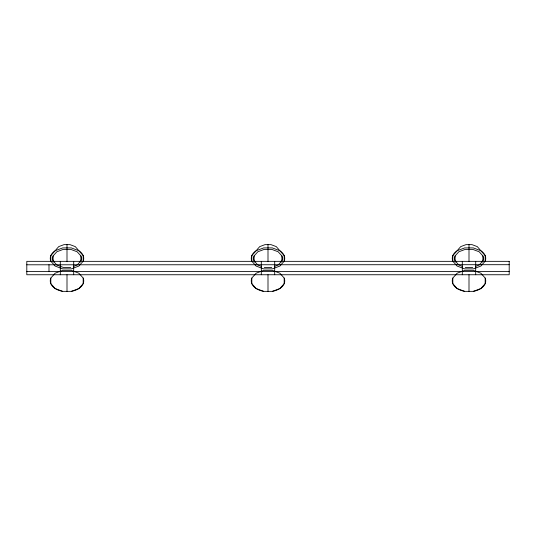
<?xml version="1.0" encoding="UTF-8"?>
<svg xmlns="http://www.w3.org/2000/svg" width="536" height="536" viewBox="0 0 536 536"><rect width="100%" height="100%" fill="white"/><g stroke="black" fill="none" stroke-linecap="round" stroke-linejoin="round"><path stroke-width="0.8" d="M55.737 249.99L58.752 246.6L63.985 244.644L70.015 244.644L75.248 246.6L78.263 249.99M78.846 250.721A16.75 10.854 0 0 1 83.181 261.206L83.181 255.585L78.846 250.721L71.335 247.913L62.665 247.913L55.154 250.721L50.819 255.585L50.819 261.206L55.154 266.07L62.665 268.884L71.335 268.884L78.846 266.07L79.985 264.797M70.732 267.417L63.268 267.417L56.809 265.005L53.077 260.818L53.077 255.98L56.809 251.793L63.268 249.374L70.732 249.374L77.191 251.793L80.923 255.98L80.923 260.818M50.819 278.057L55.154 273.192L62.665 270.379L71.335 270.379L78.846 273.192L83.181 278.057L83.181 283.678L78.846 288.542L71.335 291.356L62.665 291.356L55.154 288.542L50.819 283.678L50.819 278.057A16.75 10.854 0 0 0 62.665 291.356M77.459 264.697L80.447 261.347M80.072 264.697L83.053 261.347M256.154 250.721L251.82 255.585L251.82 261.206A16.75 10.854 0 0 1 256.154 250.721L263.665 247.913L272.335 247.913L279.846 250.721L284.18 255.585L284.18 261.206A16.75 10.854 0 0 0 279.846 250.721M256.737 249.99L259.752 246.6L264.985 244.644L271.015 244.644L276.248 246.6L279.263 249.99M254.077 260.818L254.077 255.98L257.809 251.793L264.268 249.374L271.732 249.374L278.191 251.793L281.923 255.98L281.923 260.818M251.82 278.057L256.154 273.192L263.665 270.379L272.335 270.379L279.846 273.192L284.18 278.057L284.18 283.678L279.846 288.542L272.335 291.356L263.665 291.356L256.154 288.542L251.82 283.678L251.82 278.057A16.75 10.854 0 0 0 263.665 291.356M278.459 264.697L281.447 261.347M280.985 264.797L279.846 266.07L272.335 268.884L263.665 268.884L256.154 266.07L255.015 264.797M281.072 264.697L284.053 261.347M457.154 250.721L452.82 255.585L452.82 261.206A16.75 10.854 0 0 1 457.154 250.721L464.665 247.913L473.335 247.913L480.846 250.721L485.18 255.585L485.18 261.206A16.75 10.854 0 0 0 480.846 250.721M457.737 249.99L460.752 246.6L465.985 244.644L472.015 244.644L477.248 246.6L480.263 249.99M455.077 260.818L455.077 255.98L458.809 251.793L465.268 249.374L472.732 249.374L479.191 251.793L482.923 255.98L482.923 260.818M452.82 278.057L457.154 273.192L464.665 270.379L473.335 270.379L480.846 273.192L485.18 278.057L485.18 283.678L480.846 288.542L473.335 291.356L464.665 291.356L457.154 288.542L452.82 283.678L452.82 278.057A16.75 10.854 0 0 0 464.665 291.356M479.459 264.697L482.447 261.347M481.985 264.797L480.846 266.07L473.335 268.884L464.665 268.884L457.154 266.07L456.015 264.797M482.072 264.697L485.053 261.347M73.7 266.312L77.191 265.005M274.7 266.312L278.191 265.005M475.7 266.312L479.191 265.005M26.8 264.797L509.2 264.697M264.268 267.417L271.732 267.417M465.268 267.417L472.732 267.417M26.8 271.497L509.2 271.397M458.809 265.005L462.3 266.312M257.809 265.005L261.3 266.312M455.553 261.347L458.541 264.697M452.947 261.347L455.928 264.697M254.553 261.347L257.541 264.697M251.947 261.347L254.928 264.697M475.7 261.347L475.7 274.747M469 244.644L469 261.695M469 274.707L469 291.356M462.3 261.347L462.3 274.747M274.7 261.347L274.7 274.747M268 244.644L268 261.695M268 274.707L268 291.356M261.3 261.347L261.3 274.747M73.7 261.347L73.7 274.747M67 244.644L67 261.695M67 274.707L67 291.356M60.3 261.347L60.3 274.747M48.99 264.697L48.99 271.397M485.18 278.057A16.75 10.854 0 0 1 473.335 291.356M482.923 255.98A14.412 9.34 0 0 1 482.219 262.117M455.781 262.117A14.412 9.34 0 0 1 455.077 255.98M284.18 278.057A16.75 10.854 0 0 1 272.335 291.356M281.923 255.98A14.412 9.34 0 0 1 281.219 262.117M254.781 262.117A14.412 9.34 0 0 1 254.077 255.98M50.819 261.206A16.75 10.854 0 0 1 55.154 250.721M83.181 278.057A16.75 10.854 0 0 1 71.335 291.356M80.923 255.98A14.412 9.34 0 0 1 80.219 262.117M53.781 262.117A14.412 9.34 0 0 1 53.077 255.98M509.2 261.347L26.8 261.347L26.8 274.747L509.2 274.747L509.2 261.347"/></g></svg>
